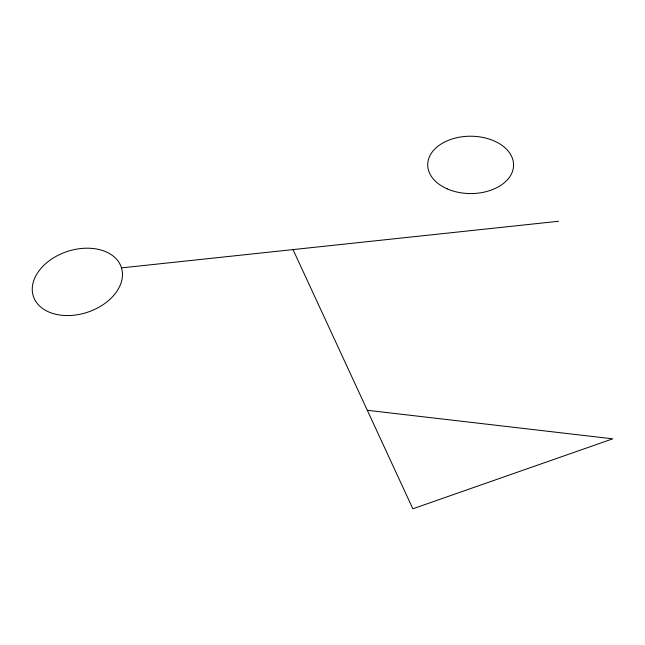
<?xml version="1.0" encoding="UTF-8"?>
<svg xmlns="http://www.w3.org/2000/svg" width="645" height="645" viewBox="0 0 645 645"><rect width="100%" height="100%" fill="white"/><g stroke="black" fill="none" stroke-linecap="round" stroke-linejoin="round"><path stroke-width="0.97" d="M121.494 267.885A46.303 32.024 -18.2 0 1 63.412 315.413A46.303 32.024 -18.2 0 1 47.182 262.37A46.303 32.024 -18.2 0 1 121.494 267.885L558.481 221.283M367.311 410.284L612.75 438.826L412.856 508.792L293.015 249.591M447.203 188.864A42.933 28.67 0.2 0 0 513.517 166.491A42.933 28.67 0.2 0 0 451.218 139.28A42.933 28.67 0.2 0 0 447.203 188.864"/></g></svg>
